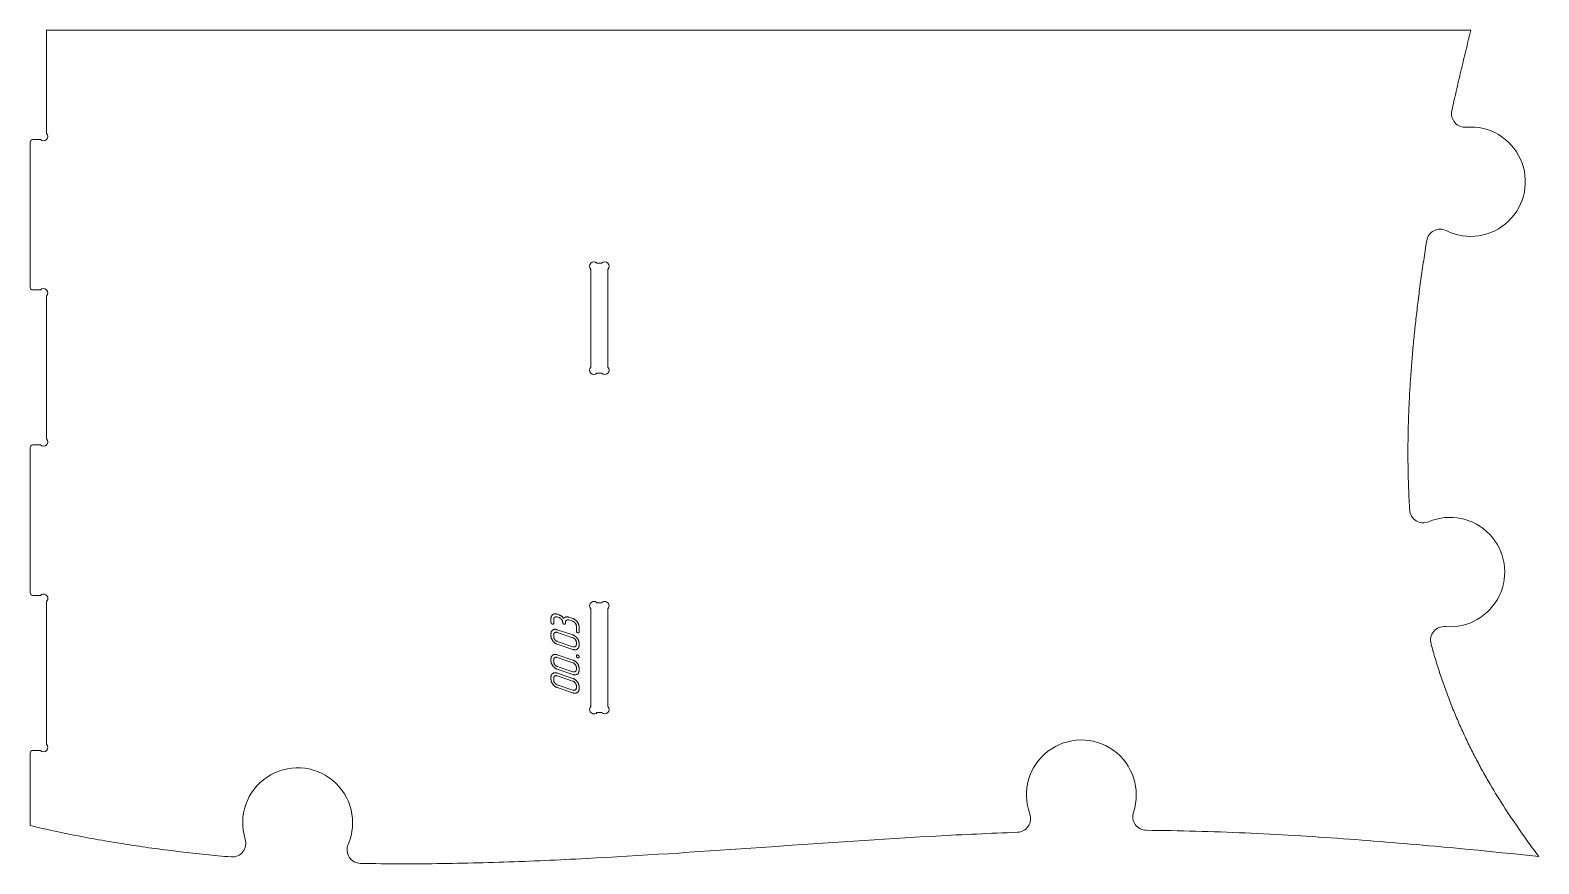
# Model space of a CAD drawing. Header units: millimetres. Extents: x 14 to 1440, y -716 to -10.
# Drawn here: x 14 to 566, y -640 to -335 of the extents above; entities that cross this region are included whole.
import ezdxf

# ---------------------------------------------------------------- set-up
doc = ezdxf.new("R2010")
doc.units = ezdxf.units.MM
doc.layers.add('Cut', color=7, linetype='Continuous', lineweight=0)
doc.layers.add('Mark', color=7, linetype='Continuous', lineweight=0)

msp = doc.modelspace()

# ---------------------------------------------------------------- linework, layer by layer
at = {"layer": 'Cut'}
for points in [[(20.207001, -335.12), (541.24456, -335.12), (541.005823, -336.070583), (540.768435, -337.019108), (540.532394, -337.96558), (540.2977, -338.910003), (540.064349, -339.852379), (539.832342, -340.792712), (539.601676, -341.731005), (539.372349, -342.667262), (539.14436, -343.601486), (538.917707, -344.533681), (538.692389, -345.46385), (538.468404, -346.391996), (538.245751, -347.318122), (538.024427, -348.242233), (537.804431, -349.164331), (537.585762, -350.08442), (537.368417, -351.002504), (537.152396, -351.918585), (536.937697, -352.832667), (536.724317, -353.744754), (536.512256, -354.654848), (536.301512, -355.562954), (536.092083, -356.469074), (535.883968, -357.373213), (535.677164, -358.275373), (535.471671, -359.175557), (535.267487, -360.07377), (535.064609, -360.970015), (534.863037, -361.864294), (534.662769, -362.756612), (534.463803, -363.646971), (534.266137, -364.535376, 0.5048026768), (539.550192, -370.602757, -1.3160739242), (532.249584, -408.44216, 0.5059038846), (525.084777, -412.125559), (524.94007, -413.030603), (524.796982, -413.933289), (524.655512, -414.833623), (524.515655, -415.731609), (524.377411, -416.627253), (524.240776, -417.52056), (524.105748, -418.411536), (523.972324, -419.300185), (523.840502, -420.186513), (523.71028, -421.070526), (523.581654, -421.952228), (523.454622, -422.831625), (523.329182, -423.708722), (523.205331, -424.583525), (523.083066, -425.456038), (522.962386, -426.326268), (522.843288, -427.194219), (522.725768, -428.059896), (522.609825, -428.923305), (522.495456, -429.784452), (522.382658, -430.643341), (522.27143, -431.499977), (522.161767, -432.354367), (522.053669, -433.206515), (521.947132, -434.056427), (521.842154, -434.904108), (521.738732, -435.749562), (521.636864, -436.592797), (521.536547, -437.433816), (521.437779, -438.272625), (521.340557, -439.10923), (521.244879, -439.943635), (521.150741, -440.775846), (521.058143, -441.605869), (520.96708, -442.433708), (520.877551, -443.259369), (520.789554, -444.082857), (520.703084, -444.904177), (520.618141, -445.723335), (520.534721, -446.540336), (520.452822, -447.355185), (520.372441, -448.167888), (520.293576, -448.978449), (520.216225, -449.786875), (520.140384, -450.59317), (520.066052, -451.39734), (519.993225, -452.19939), (519.921901, -452.999325), (519.852079, -453.797151), (519.783754, -454.592872), (519.716925, -455.386495), (519.651589, -456.178024), (519.587744, -456.967465), (519.525387, -457.754823), (519.464515, -458.540103), (519.405127, -459.323311), (519.347219, -460.104452), (519.290788, -460.883531), (519.235834, -461.660553), (519.182352, -462.435524), (519.13034, -463.208449), (519.079796, -463.979334), (519.030718, -464.748183), (518.983102, -465.515002), (518.936947, -466.279796), (518.892249, -467.04257), (518.849007, -467.803331), (518.807217, -468.562082), (518.766878, -469.31883), (518.727986, -470.07358), (518.690539, -470.826336), (518.654534, -471.577105), (518.61997, -472.325891), (518.586843, -473.0727), (518.555151, -473.817537), (518.524892, -474.560407), (518.496063, -475.301317), (518.46866, -476.04027), (518.442683, -476.777272), (518.418128, -477.512329), (518.394993, -478.245445), (518.373276, -478.976627), (518.352973, -479.705879), (518.334082, -480.433207), (518.316601, -481.158616), (518.300527, -481.882111), (518.285858, -482.603698), (518.272591, -483.323381), (518.260723, -484.041167), (518.250253, -484.75706), (518.241177, -485.471066), (518.233493, -486.18319), (518.227199, -486.893437), (518.222291, -487.601812), (518.218768, -488.308322), (518.216627, -489.012971), (518.215865, -489.715764), (518.216481, -490.416707), (518.21847, -491.115805), (518.221831, -491.813063), (518.226562, -492.508487), (518.232659, -493.202081), (518.24012, -493.893852), (518.248943, -494.583805), (518.259126, -495.271944), (518.270665, -495.958275), (518.283558, -496.642803), (518.297802, -497.325535), (518.313396, -498.006474), (518.330336, -498.685626), (518.34862, -499.362997), (518.368246, -500.038591), (518.38921, -500.712415), (518.411511, -501.384473), (518.435146, -502.054771), (518.460112, -502.723313), (518.486407, -503.390106), (518.514028, -504.055154), (518.542974, -504.718464), (518.57324, -505.380039), (518.604825, -506.039885), (518.637726, -506.698009), (518.671941, -507.354414), (518.707467, -508.009107), (518.744301, -508.662092), (518.782442, -509.313375), (518.821886, -509.962961), (518.862632, -510.610855, 0.5167343478), (525.803526, -514.89523, -1.2778361254), (531.917489, -553.238, 0.5203467049), (526.667785, -559.5236), (526.863389, -560.242983), (527.061039, -560.960032), (527.260729, -561.67476), (527.462453, -562.387182), (527.666204, -563.09731), (527.871975, -563.805159), (528.07976, -564.510743), (528.289553, -565.214075), (528.501346, -565.915169), (528.715133, -566.614039), (528.930908, -567.310698), (529.148664, -568.005161), (529.368395, -568.69744), (529.590093, -569.38755), (529.813753, -570.075505), (530.039367, -570.761318), (530.26693, -571.445003), (530.496434, -572.126573), (530.727873, -572.806043), (530.961241, -573.483426), (531.19653, -574.158736), (531.433735, -574.831987), (531.672849, -575.503192), (531.913865, -576.172366), (532.156776, -576.839521), (532.401577, -577.504672), (532.64826, -578.167832), (532.896819, -578.829016), (533.147248, -579.488236), (533.399539, -580.145508), (533.653686, -580.800843), (533.909683, -581.454257), (534.167523, -582.105762), (534.4272, -582.755373), (534.688706, -583.403104), (534.952036, -584.048968), (535.217183, -584.692978), (535.48414, -585.335149), (535.752901, -585.975495), (536.023459, -586.614028), (536.295807, -587.250764), (536.569939, -587.885715), (536.845849, -588.518895), (537.12353, -589.150319), (537.402974, -589.779999), (537.684177, -590.40795), (537.96713, -591.034185), (538.251829, -591.658719), (538.538265, -592.281564), (538.826432, -592.902734), (539.116325, -593.522244), (539.407935, -594.140107), (539.701258, -594.756337), (539.996285, -595.370948), (540.293011, -595.983952), (540.59143, -596.595365), (540.891533, -597.205199), (541.193316, -597.813469), (541.49677, -598.420189), (541.801891, -599.025371), (542.10867, -599.62903), (542.417103, -600.231179), (542.727181, -600.831833), (543.038898, -601.431005), (543.352249, -602.028709), (543.667226, -602.624958), (543.983823, -603.219766), (544.302032, -603.813147), (544.621849, -604.405115), (544.943265, -604.995683), (545.266275, -605.584866), (545.590872, -606.172677), (545.917049, -606.759129), (546.2448, -607.344237), (546.574119, -607.928014), (546.904998, -608.510474), (547.23743, -609.09163), (547.571411, -609.671497), (548.243988, -610.827418), (548.922676, -611.978345), (549.607423, -613.124388), (550.298176, -614.265659), (550.994882, -615.402266), (551.697489, -616.534319), (552.405945, -617.661929), (553.120197, -618.785205), (553.840192, -619.904258), (554.565877, -621.019197), (555.297201, -622.130133), (556.034111, -623.237175), (556.776554, -624.340433), (557.524477, -625.440017), (558.277828, -626.536038), (559.036555, -627.628605), (559.800605, -628.717828), (560.569925, -629.803817), (561.344463, -630.886682), (562.124166, -631.966533), (562.908982, -633.043481), (563.698858, -634.117634), (564.493742, -635.189103), (565.293581, -636.257998), (566.098323, -637.324429), (561.629336, -636.86588), (557.161282, -636.411809), (552.69395, -635.962797), (548.227127, -635.519427), (543.760604, -635.082281), (539.294169, -634.651942), (534.82761, -634.228992), (532.594219, -634.02047), (530.360717, -633.814013), (528.127079, -633.609695), (525.893277, -633.407587), (523.659287, -633.207764), (521.425081, -633.010298), (519.190632, -632.815261), (516.955915, -632.622726), (514.720903, -632.432766), (512.48557, -632.245454), (510.249889, -632.060863), (508.013834, -631.879065), (505.777378, -631.700134), (503.540496, -631.524141), (501.30316, -631.35116), (499.065344, -631.181264), (496.827021, -631.014526), (494.588167, -630.851017), (492.348753, -630.690811), (490.108754, -630.533981), (487.868143, -630.3806), (485.626893, -630.23074), (483.384979, -630.084474), (481.142374, -629.941875), (478.899052, -629.803015), (476.654985, -629.667968), (474.410149, -629.536806), (472.164515, -629.409603), (469.918059, -629.28643), (467.670753, -629.16736), (465.422571, -629.052467), (463.173487, -628.941823), (460.923474, -628.835502), (458.672505, -628.733575), (456.420556, -628.636115), (454.167598, -628.543196), (451.913606, -628.45489), (449.658553, -628.371269), (447.402413, -628.292408), (445.145159, -628.218378), (442.886766, -628.149252), (440.627206, -628.085103), (438.366453, -628.026004), (436.104481, -627.972027), (433.841263, -627.923246), (431.576773, -627.879734), (429.310985, -627.841562), (427.043872, -627.808804), (424.775408, -627.781532), (422.505566, -627.75982, -0.5092072326), (417.803362, -621.18017, 1.4100348463), (379.869857, -621.770823, -0.5102089812), (375.358891, -628.494285), (373.4976, -628.563127), (371.635604, -628.634508), (369.772914, -628.708375), (367.909542, -628.784674), (366.045497, -628.863354), (364.18079, -628.94436), (362.315433, -629.027641), (360.449435, -629.113143), (358.582808, -629.200813), (356.715562, -629.290598), (354.847707, -629.382445), (352.979255, -629.476302), (349.240601, -629.669833), (345.499685, -629.870766), (341.756593, -630.078678), (338.011409, -630.293146), (334.26422, -630.513747), (330.515111, -630.740056), (326.764167, -630.971651), (323.011474, -631.208108), (319.257118, -631.449003), (315.501183, -631.693914), (311.743756, -631.942417), (307.984921, -632.194088), (304.224764, -632.448504), (300.463371, -632.705242), (292.937219, -633.223989), (285.407146, -633.746941), (277.873838, -634.270711), (270.337977, -634.791911), (262.800249, -635.307156), (259.030897, -635.561485), (255.261335, -635.813056), (251.491648, -636.061444), (247.721921, -636.306225), (243.95224, -636.546977), (240.182689, -636.783275), (236.413356, -637.014698), (232.644325, -637.24082), (228.875681, -637.461219), (225.107511, -637.675471), (221.339899, -637.883153), (217.572931, -638.083842), (213.806692, -638.277113), (211.923873, -638.370836), (210.041268, -638.462545), (208.158889, -638.552188), (206.276745, -638.639712), (204.394848, -638.725065), (202.513208, -638.808192), (200.631836, -638.889042), (198.750742, -638.967562), (196.869938, -639.043698), (194.989433, -639.117397), (193.109239, -639.188607), (191.229367, -639.257275), (189.349826, -639.323348), (187.470628, -639.386772), (185.591783, -639.447496), (183.713302, -639.505465), (181.835196, -639.560628), (179.957475, -639.61293), (178.08015, -639.66232), (176.203233, -639.708744), (174.326732, -639.75215), (172.450659, -639.792484), (170.575026, -639.829693), (168.699842, -639.863725), (166.825117, -639.894527), (164.950864, -639.922045), (163.077092, -639.946227), (161.203813, -639.967021), (159.331036, -639.984372), (157.458773, -639.998228), (155.587034, -640.008536), (153.715831, -640.015243), (151.845172, -640.018297), (149.97507, -640.017643), (148.105535, -640.013231), (146.236578, -640.005005), (144.368209, -639.992915), (142.500439, -639.976905), (140.633279, -639.956925), (138.766739, -639.93292), (136.900831, -639.904838), (135.035564, -639.872626, -0.5323990325), (130.531025, -632.905646, 1.4359972806), (92.874389, -631.01, -0.5334882068), (87.676052, -637.487963), (86.514726, -637.387194), (85.353769, -637.284217), (84.193185, -637.17902), (83.032975, -637.07159), (81.873143, -636.961914), (80.713691, -636.849977), (79.554621, -636.735768), (78.395937, -636.619273), (77.237641, -636.500478), (76.079736, -636.37937), (74.922224, -636.255937), (73.765108, -636.130164), (72.608391, -636.00204), (71.452075, -635.87155), (70.296164, -635.738681), (69.140659, -635.603421), (67.985563, -635.465755), (66.83088, -635.325671), (65.676611, -635.183156), (64.52276, -635.038196), (63.369329, -634.890778), (62.216321, -634.740889), (61.063738, -634.588516), (59.911583, -634.433645), (58.759858, -634.276263), (57.608568, -634.116357), (56.457713, -633.953915), (55.307297, -633.788922), (54.157322, -633.621365), (53.007792, -633.451231), (51.858708, -633.278508), (50.710073, -633.103181), (49.561891, -632.925238), (48.414163, -632.744665), (47.266893, -632.561449), (46.120083, -632.375578), (44.973736, -632.187037), (43.827854, -631.995813), (42.68244, -631.801894), (41.537497, -631.605266), (40.393027, -631.405916), (39.249033, -631.203831), (38.105518, -630.998997), (36.962484, -630.791401), (35.819935, -630.581031), (34.677872, -630.367872), (33.536299, -630.151912), (32.395217, -629.933137), (31.254631, -629.711535), (30.114542, -629.487092), (28.974952, -629.259794), (27.835866, -629.029629), (26.697285, -628.796583), (25.559212, -628.560644), (24.42165, -628.321798), (23.284601, -628.080031), (22.148068, -627.835331), (21.012054, -627.587684), (19.876562, -627.337077), (18.741593, -627.083497), (17.607151, -626.826931), (16.473239, -626.567366), (15.339858, -626.304787), (14.207013, -626.039183), (14.207013, -599.539235, -0.4142133477), (15.207011, -598.539238), (17.961937, -598.539238, 1), (20.207001, -596.294174), (20.207001, -544.074533, 1), (17.961937, -541.829469), (15.207011, -541.829469, -0.4142135675), (14.207013, -540.829471), (14.207013, -487.829576, -0.4142133886), (15.207011, -486.829579), (17.961937, -486.829579, 1), (20.207001, -484.584515), (20.207001, -432.364874, 1), (17.961937, -430.11981), (15.207011, -430.11981, -0.4142135624), (14.207013, -429.119812), (14.207013, -376.119917, -0.4142133477), (15.207011, -375.11992), (17.961937, -375.11992, 1), (20.207001, -372.874856)], [(219.306602, -458.314215, 1), (221.551666, -460.559279), (223.261526, -460.559279, 1), (225.50659, -458.314215), (225.50659, -422.604423, 1), (223.261526, -420.359359), (221.551666, -420.359359, 1), (219.306602, -422.604423)], [(219.306602, -582.480633, 1), (221.551666, -584.725697), (223.261526, -584.725697, 1), (225.50659, -582.480633), (225.50659, -546.770841, 1), (223.261526, -544.525777), (221.551666, -544.525777, 1), (219.306602, -546.770841)]]:
    msp.add_lwpolyline(points, format="xyb", close=True, dxfattribs=at)
at = {"layer": 'Mark'}
for points in [[(207.012373, -549.743101), (207.726658, -549.985846), (207.792622, -550.009738), (207.857367, -550.036157), (207.920893, -550.065104), (207.9832, -550.096578), (208.044289, -550.130579), (208.104158, -550.167107), (208.162808, -550.206163), (208.220239, -550.247746), (208.276452, -550.291856), (208.331445, -550.338494), (208.38522, -550.387658), (208.437775, -550.43935), (208.489112, -550.49357), (208.539229, -550.550316), (208.588128, -550.60959), (208.635808, -550.671392), (208.681407, -550.734566), (208.724064, -550.79796), (208.76378, -550.861573), (208.800553, -550.925405), (208.834385, -550.989457), (208.865275, -551.053728), (208.893223, -551.118218), (208.918229, -551.182928), (208.940293, -551.247857), (208.959415, -551.313005), (208.975596, -551.378372), (208.988834, -551.443959), (208.999131, -551.509765), (209.006486, -551.57579), (209.010898, -551.642035), (209.012369, -551.708499), (209.014322, -551.769709), (209.020182, -551.82834), (209.029947, -551.884392), (209.043619, -551.937865), (209.061197, -551.988759), (209.082682, -552.037073), (209.108072, -552.082809), (209.137369, -552.125965), (209.170572, -552.166542), (209.207681, -552.20454), (209.248697, -552.239958), (209.293619, -552.272798), (209.342447, -552.303058), (209.395181, -552.330739), (209.451822, -552.355841), (209.512368, -552.378364), (209.572915, -552.396994), (209.629556, -552.41039), (209.68229, -552.418551), (209.731118, -552.421479), (209.77604, -552.419172), (209.817055, -552.411631), (209.854165, -552.398856), (209.887368, -552.380847), (209.916664, -552.357604), (209.942055, -552.329126), (209.963539, -552.295414), (209.981117, -552.256468), (209.994789, -552.212288), (210.004555, -552.162873), (210.010414, -552.108225), (210.012367, -552.048342), (210.012367, -551.6912), (210.013843, -551.626003), (210.018269, -551.563002), (210.025645, -551.502196), (210.035972, -551.443586), (210.04925, -551.387171), (210.065478, -551.332952), (210.084657, -551.280928), (210.106787, -551.2311), (210.131867, -551.183468), (210.159898, -551.138031), (210.190879, -551.094789), (210.224811, -551.053743), (210.261694, -551.014892), (210.301527, -550.978237), (210.344311, -550.943778), (210.390045, -550.911514), (210.437851, -550.882026), (210.48685, -550.855894), (210.537042, -550.833118), (210.588426, -550.813698), (210.641004, -550.797634), (210.694774, -550.784926), (210.749737, -550.775574), (210.805893, -550.769578), (210.863241, -550.766938), (210.921782, -550.767654), (210.981517, -550.771727), (211.042443, -550.779155), (211.104563, -550.78994), (211.167876, -550.80408), (211.232381, -550.821577), (211.298079, -550.842429), (212.726648, -551.327919), (212.792612, -551.351811), (212.857357, -551.378231), (212.920883, -551.407177), (212.98319, -551.438651), (213.044278, -551.472652), (213.104148, -551.50918), (213.162798, -551.548236), (213.220229, -551.589819), (213.276442, -551.633929), (213.331435, -551.680567), (213.38521, -551.729732), (213.437765, -551.781424), (213.489102, -551.835643), (213.539219, -551.89239), (213.588118, -551.951664), (213.635798, -552.013465), (213.681397, -552.076639), (213.724054, -552.140033), (213.76377, -552.203646), (213.800543, -552.267479), (213.834375, -552.33153), (213.865265, -552.395801), (213.893213, -552.460292), (213.918219, -552.525001), (213.940283, -552.58993), (213.959405, -552.655078), (213.975586, -552.720446), (213.988824, -552.786032), (213.999121, -552.851838), (214.006476, -552.917864), (214.010888, -552.984108), (214.012359, -553.050572), (214.012359, -554.836283), (214.014312, -554.897493), (214.020172, -554.956124), (214.029937, -555.012176), (214.043609, -555.065649), (214.061187, -555.116543), (214.082672, -555.164857), (214.108062, -555.210592), (214.137359, -555.253748), (214.170562, -555.294325), (214.207671, -555.332323), (214.248687, -555.367742), (214.293609, -555.400581), (214.342437, -555.430842), (214.395171, -555.458523), (214.451812, -555.483625), (214.512358, -555.506148), (214.572905, -555.524778), (214.629546, -555.538173), (214.68228, -555.546335), (214.731108, -555.549263), (214.77603, -555.546956), (214.817045, -555.539415), (214.854155, -555.52664), (214.887358, -555.508631), (214.916654, -555.485387), (214.942045, -555.45691), (214.963529, -555.423198), (214.981107, -555.384252), (214.994779, -555.340072), (215.004545, -555.290657), (215.010404, -555.236009), (215.012357, -555.176126), (215.012357, -553.390415), (215.009751, -553.270897), (215.00193, -553.151879), (214.988896, -553.033361), (214.970648, -552.915343), (214.947186, -552.797825), (214.918511, -552.680807), (214.884622, -552.564289), (214.845519, -552.448271), (214.801203, -552.332754), (214.751672, -552.217736), (214.696929, -552.103218), (214.636971, -551.989201), (214.5718, -551.875683), (214.501415, -551.762666), (214.425816, -551.650148), (214.345004, -551.538131), (214.260477, -551.428594), (214.173733, -551.323517), (214.084774, -551.2229), (213.993599, -551.126744), (213.900208, -551.035049), (213.8046, -550.947813), (213.706777, -550.865038), (213.606738, -550.786723), (213.504483, -550.712869), (213.400011, -550.643475), (213.293324, -550.578541), (213.184421, -550.518068), (213.073302, -550.462055), (212.959966, -550.410503), (212.844415, -550.36341), (212.726648, -550.320778), (211.298079, -549.835288), (211.219024, -549.809722), (211.140674, -549.786986), (211.06303, -549.76708), (210.986092, -549.750003), (210.90986, -549.735757), (210.834334, -549.72434), (210.759514, -549.715753), (210.685399, -549.709996), (210.61199, -549.707068), (210.539287, -549.706971), (210.46729, -549.709703), (210.395999, -549.715266), (210.325413, -549.723658), (210.255534, -549.73488), (210.18636, -549.748931), (210.117892, -549.765813), (210.05113, -549.785176), (209.987075, -549.806673), (209.925727, -549.830302), (209.867087, -549.856065), (209.811153, -549.883961), (209.757925, -549.91399), (209.707405, -549.946152), (209.659592, -549.980447), (209.614485, -550.016876), (209.572086, -550.055438), (209.532393, -550.096132), (209.495408, -550.13896), (209.461129, -550.183922), (209.429557, -550.231016), (209.400692, -550.280244), (209.374534, -550.331604), (209.303252, -550.211369), (209.227741, -550.09589), (209.148003, -549.985169), (209.064037, -549.879206), (208.975842, -549.777999), (208.88342, -549.68155), (208.78677, -549.589858), (208.685892, -549.502923), (208.580785, -549.420745), (208.471451, -549.343325), (208.357889, -549.270662), (208.240099, -549.202756), (208.11808, -549.139608), (207.991834, -549.081216), (207.86136, -549.027582), (207.726658, -548.978705), (207.012373, -548.73596), (206.894872, -548.698639), (206.77956, -548.667285), (206.666439, -548.641898), (206.555507, -548.622477), (206.446765, -548.609023), (206.340213, -548.601535), (206.235851, -548.600014), (206.133678, -548.604459), (206.033696, -548.614871), (205.935903, -548.63125), (205.8403, -548.653596), (205.746887, -548.681908), (205.655664, -548.716186), (205.56663, -548.756431), (205.479787, -548.802643), (205.395133, -548.854822), (205.314186, -548.911993), (205.238461, -548.973186), (205.167958, -549.038399), (205.102678, -549.107632), (205.04262, -549.180886), (204.987785, -549.25816), (204.938172, -549.339455), (204.893781, -549.42477), (204.854613, -549.514106), (204.820667, -549.607462), (204.791944, -549.704839), (204.768443, -549.806236), (204.750165, -549.911653), (204.737108, -550.021091), (204.729275, -550.13455), (204.726664, -550.252029), (204.726664, -551.680597), (204.728617, -551.741807), (204.734476, -551.800439), (204.744242, -551.856491), (204.757914, -551.909963), (204.775492, -551.960857), (204.796976, -552.009172), (204.822367, -552.054907), (204.851663, -552.098063), (204.884866, -552.13864), (204.921976, -552.176638), (204.962991, -552.212056), (205.007913, -552.244896), (205.056741, -552.275156), (205.109475, -552.302837), (205.166116, -552.327939), (205.226663, -552.350462), (205.287209, -552.369092), (205.34385, -552.382488), (205.396584, -552.39065), (205.445412, -552.393577), (205.490334, -552.391271), (205.53135, -552.38373), (205.568459, -552.370955), (205.601662, -552.352945), (205.630959, -552.329702), (205.656349, -552.301224), (205.677834, -552.267512), (205.695412, -552.228566), (205.709084, -552.184386), (205.718849, -552.134972), (205.724709, -552.080323), (205.726662, -552.02044), (205.726662, -550.591872), (205.728137, -550.526675), (205.732563, -550.463674), (205.739939, -550.402868), (205.750267, -550.344258), (205.763544, -550.287843), (205.779773, -550.233624), (205.798952, -550.1816), (205.821081, -550.131772), (205.846161, -550.08414), (205.874192, -550.038702), (205.905173, -549.995461), (205.939105, -549.954415), (205.975988, -549.915564), (206.015821, -549.878909), (206.058605, -549.84445), (206.104339, -549.812186), (206.152146, -549.782698), (206.201145, -549.756565), (206.251336, -549.733789), (206.302721, -549.714369), (206.355298, -549.698305), (206.409068, -549.685597), (206.464031, -549.676246), (206.520187, -549.67025), (206.577535, -549.66761), (206.636077, -549.668326), (206.695811, -549.672399), (206.756738, -549.679827), (206.818857, -549.690611), (206.88217, -549.704752), (206.946675, -549.722248)], [(207.012373, -559.678795), (212.726648, -561.620756), (212.844083, -561.658049), (212.959334, -561.689376), (213.072402, -561.714736), (213.183287, -561.734131), (213.291989, -561.747559), (213.398507, -561.755022), (213.502842, -561.756518), (213.604994, -561.752047), (213.704963, -561.741611), (213.802748, -561.725209), (213.898349, -561.70284), (213.991768, -561.674505), (214.083003, -561.640204), (214.172055, -561.599937), (214.258923, -561.553703), (214.343609, -561.501504), (214.42459, -561.444342), (214.500347, -561.383221), (214.570879, -561.31814), (214.636186, -561.249101), (214.696269, -561.176103), (214.751127, -561.099146), (214.800761, -561.01823), (214.84517, -560.933355), (214.884355, -560.844521), (214.918315, -560.751728), (214.94705, -560.654976), (214.970561, -560.554265), (214.988847, -560.449594), (215.001908, -560.340965), (215.009745, -560.228377), (215.012357, -560.11183), (215.012357, -559.397546), (215.009751, -559.27804), (215.001932, -559.159005), (214.9889, -559.040438), (214.970655, -558.922341), (214.947197, -558.804714), (214.918526, -558.687556), (214.884643, -558.570868), (214.845547, -558.454649), (214.801238, -558.3389), (214.751716, -558.22362), (214.696981, -558.10881), (214.637034, -557.994469), (214.571873, -557.880598), (214.5015, -557.767196), (214.425914, -557.654264), (214.345115, -557.541802), (214.260601, -557.431819), (214.173868, -557.326325), (214.084916, -557.22532), (213.993745, -557.128804), (213.900356, -557.036777), (213.804749, -556.94924), (213.706922, -556.866191), (213.606877, -556.787632), (213.504614, -556.713562), (213.400132, -556.643981), (213.293431, -556.578889), (213.184512, -556.518286), (213.073374, -556.462173), (212.960017, -556.410548), (212.844442, -556.363413), (212.726648, -556.320766), (207.012373, -554.378806), (206.894845, -554.341486), (206.77951, -554.310164), (206.666367, -554.284837), (206.555416, -554.265508), (206.446658, -554.252175), (206.340093, -554.244839), (206.235719, -554.243499), (206.133539, -554.248157), (206.03355, -554.25881), (205.935755, -554.275461), (205.840151, -554.298108), (205.74674, -554.326752), (205.655522, -554.361393), (205.566496, -554.40203), (205.479663, -554.448664), (205.395022, -554.501295), (205.314088, -554.558918), (205.238375, -554.620532), (205.167884, -554.686135), (205.102615, -554.755727), (205.042567, -554.829309), (204.987741, -554.90688), (204.938136, -554.988441), (204.893753, -555.073992), (204.854592, -555.163532), (204.820652, -555.257061), (204.791933, -555.35458), (204.768436, -555.456088), (204.750161, -555.561586), (204.737107, -555.671074), (204.729274, -555.784551), (204.726664, -555.902017), (204.726664, -556.616302), (204.72928, -556.73436), (204.73713, -556.852039), (204.750214, -556.969339), (204.76853, -557.086261), (204.79208, -557.202804), (204.820863, -557.318967), (204.85488, -557.434752), (204.89413, -557.550159), (204.938613, -557.665186), (204.98833, -557.779834), (205.043279, -557.894104), (205.103463, -558.007995), (205.168879, -558.121506), (205.239529, -558.234639), (205.315412, -558.347394), (205.396528, -558.459769), (205.48134, -558.569705), (205.568309, -558.675141), (205.657435, -558.776078), (205.748718, -558.872516), (205.842158, -558.964453), (205.937756, -559.051892), (206.03551, -559.13483), (206.135422, -559.213269), (206.237491, -559.287208), (206.341717, -559.356648), (206.4481, -559.421588), (206.55664, -559.482029), (206.667338, -559.53797), (206.780193, -559.589411), (206.895204, -559.636353)], [(207.012373, -558.671655), (212.726648, -560.613615), (212.792279, -560.63444), (212.856725, -560.651909), (212.919984, -560.666023), (212.982057, -560.676781), (213.042943, -560.684183), (213.102644, -560.68823), (213.161158, -560.688922), (213.218486, -560.686257), (213.274627, -560.680237), (213.329582, -560.670861), (213.383351, -560.65813), (213.435934, -560.642043), (213.487331, -560.622601), (213.537541, -560.599803), (213.586565, -560.573649), (213.634403, -560.54414), (213.680171, -560.511886), (213.722986, -560.477497), (213.762849, -560.440975), (213.799759, -560.402319), (213.833716, -560.361528), (213.86472, -560.318604), (213.892771, -560.273546), (213.91787, -560.226353), (213.940016, -560.177026), (213.959209, -560.125566), (213.97545, -560.071971), (213.988737, -560.016243), (213.999072, -559.95838), (214.006454, -559.898383), (214.010883, -559.836252), (214.012359, -559.771987), (214.012359, -559.057703), (214.010888, -558.991185), (214.006473, -558.924862), (213.999115, -558.858734), (213.988814, -558.792801), (213.975569, -558.727062), (213.959382, -558.661519), (213.940251, -558.59617), (213.918177, -558.531016), (213.89316, -558.466057), (213.8652, -558.401293), (213.834296, -558.336724), (213.800449, -558.27235), (213.763659, -558.20817), (213.723926, -558.144186), (213.68125, -558.080396), (213.63563, -558.016801), (213.587932, -557.954581), (213.539018, -557.894917), (213.488889, -557.837807), (213.437545, -557.783253), (213.384987, -557.731254), (213.331213, -557.68181), (213.276224, -557.634922), (213.22002, -557.590588), (213.162601, -557.54881), (213.103967, -557.509587), (213.044118, -557.472919), (212.983054, -557.438806), (212.920775, -557.407249), (212.857281, -557.378246), (212.792572, -557.351799), (212.726648, -557.327907), (207.012373, -555.385947), (206.946715, -555.365121), (206.882246, -555.347676), (206.818965, -555.333613), (206.756874, -555.322931), (206.695971, -555.31563), (206.636257, -555.311711), (206.577732, -555.311173), (206.520396, -555.314016), (206.464249, -555.320241), (206.409291, -555.329847), (206.355521, -555.342834), (206.30294, -555.359203), (206.251549, -555.378953), (206.201346, -555.402085), (206.152332, -555.428597), (206.104507, -555.458491), (206.058752, -555.491162), (206.015949, -555.526005), (205.976099, -555.56302), (205.9392, -555.602206), (205.905253, -555.643565), (205.874257, -555.687095), (205.846214, -555.732798), (205.821123, -555.780673), (205.798984, -555.830719), (205.779796, -555.882938), (205.763561, -555.937328), (205.750277, -555.993891), (205.739945, -556.052625), (205.732565, -556.113532), (205.728138, -556.17661), (205.726662, -556.24186), (205.726662, -556.956145), (205.728142, -557.021149), (205.732585, -557.086055), (205.739988, -557.150864), (205.750354, -557.215575), (205.76368, -557.280188), (205.779969, -557.344704), (205.799219, -557.409122), (205.82143, -557.473443), (205.846603, -557.537666), (205.874737, -557.601791), (205.905833, -557.665818), (205.93989, -557.729748), (205.976909, -557.79358), (206.016889, -557.857315), (206.059831, -557.920952), (206.105735, -557.984491), (206.153699, -558.046697), (206.202823, -558.106336), (206.253108, -558.163407), (206.304552, -558.21791), (206.357157, -558.269845), (206.410921, -558.319212), (206.465846, -558.366012), (206.521931, -558.410243), (206.579176, -558.451907), (206.637581, -558.491003), (206.697146, -558.527531), (206.757872, -558.561492), (206.819757, -558.592884), (206.882802, -558.621709), (206.947008, -558.647966)], [(207.012373, -568.83592), (212.726648, -570.77788), (212.844083, -570.815173), (212.959334, -570.8465), (213.072402, -570.871861), (213.183287, -570.891256), (213.291989, -570.904684), (213.398507, -570.912146), (213.502842, -570.913642), (213.604994, -570.909172), (213.704963, -570.898736), (213.802748, -570.882333), (213.898349, -570.859964), (213.991768, -570.83163), (214.083003, -570.797329), (214.172055, -570.757061), (214.258923, -570.710828), (214.343609, -570.658628), (214.42459, -570.601466), (214.500347, -570.540345), (214.570879, -570.475265), (214.636186, -570.406226), (214.696269, -570.333228), (214.751127, -570.256271), (214.800761, -570.175355), (214.84517, -570.090479), (214.884355, -570.001645), (214.918315, -569.908852), (214.94705, -569.8121), (214.970561, -569.711389), (214.988847, -569.606719), (215.001908, -569.49809), (215.009745, -569.385502), (215.012357, -569.268955), (215.012357, -568.554671), (215.009751, -568.435165), (215.001932, -568.316129), (214.9889, -568.197563), (214.970655, -568.079466), (214.947197, -567.961838), (214.918526, -567.844681), (214.884643, -567.727992), (214.845547, -567.611773), (214.801238, -567.496024), (214.751716, -567.380744), (214.696981, -567.265934), (214.637034, -567.151594), (214.571873, -567.037723), (214.5015, -566.924321), (214.425914, -566.811389), (214.345115, -566.698926), (214.260601, -566.588943), (214.173868, -566.483449), (214.084916, -566.382444), (213.993745, -566.285929), (213.900356, -566.193902), (213.804749, -566.106364), (213.706922, -566.023316), (213.606877, -565.944757), (213.504614, -565.870687), (213.400132, -565.801105), (213.293431, -565.736014), (213.184512, -565.675411), (213.073374, -565.619297), (212.960017, -565.567673), (212.844442, -565.520537), (212.726648, -565.477891), (207.012373, -563.535931), (206.894845, -563.498611), (206.77951, -563.467288), (206.666367, -563.441962), (206.555416, -563.422632), (206.446658, -563.4093), (206.340093, -563.401963), (206.235719, -563.400624), (206.133539, -563.405281), (206.03355, -563.415935), (205.935755, -563.432586), (205.840151, -563.455233), (205.74674, -563.483877), (205.655522, -563.518517), (205.566496, -563.559155), (205.479663, -563.605789), (205.395022, -563.658419), (205.314088, -563.716043), (205.238375, -563.777656), (205.167884, -563.843259), (205.102615, -563.912852), (205.042567, -563.986433), (204.987741, -564.064005), (204.938136, -564.145566), (204.893753, -564.231116), (204.854592, -564.320656), (204.820652, -564.414185), (204.791933, -564.511704), (204.768436, -564.613213), (204.750161, -564.718711), (204.737107, -564.828198), (204.729274, -564.941675), (204.726664, -565.059142), (204.726664, -565.773426), (204.72928, -565.891484), (204.73713, -566.009163), (204.750214, -566.126464), (204.76853, -566.243385), (204.79208, -566.359928), (204.820863, -566.476092), (204.85488, -566.591877), (204.89413, -566.707283), (204.938613, -566.82231), (204.98833, -566.936959), (205.043279, -567.051228), (205.103463, -567.165119), (205.168879, -567.278631), (205.239529, -567.391764), (205.315412, -567.504518), (205.396528, -567.616893), (205.48134, -567.726829), (205.568309, -567.832266), (205.657435, -567.933203), (205.748718, -568.02964), (205.842158, -568.121578), (205.937756, -568.209016), (206.03551, -568.291955), (206.135422, -568.370394), (206.237491, -568.444333), (206.341717, -568.513773), (206.4481, -568.578713), (206.55664, -568.639153), (206.667338, -568.695094), (206.780193, -568.746536), (206.895204, -568.793478)], [(207.012373, -567.828779), (212.726648, -569.77074), (212.792279, -569.791564), (212.856725, -569.809034), (212.919984, -569.823147), (212.982057, -569.833906), (213.042943, -569.841308), (213.102644, -569.845355), (213.161158, -569.846046), (213.218486, -569.843382), (213.274627, -569.837362), (213.329582, -569.827986), (213.383351, -569.815255), (213.435934, -569.799168), (213.487331, -569.779725), (213.537541, -569.756927), (213.586565, -569.730774), (213.634403, -569.701264), (213.680171, -569.66901), (213.722986, -569.634622), (213.762849, -569.5981), (213.799759, -569.559443), (213.833716, -569.518653), (213.86472, -569.475729), (213.892771, -569.43067), (213.91787, -569.383478), (213.940016, -569.334151), (213.959209, -569.28269), (213.97545, -569.229096), (213.988737, -569.173367), (213.999072, -569.115504), (214.006454, -569.055508), (214.010883, -568.993377), (214.012359, -568.929112), (214.012359, -568.214827), (214.010888, -568.14831), (214.006473, -568.081987), (213.999115, -568.015858), (213.988814, -567.949925), (213.975569, -567.884187), (213.959382, -567.818643), (213.940251, -567.753294), (213.918177, -567.688141), (213.89316, -567.623182), (213.8652, -567.558418), (213.834296, -567.493848), (213.800449, -567.429474), (213.763659, -567.365295), (213.723926, -567.30131), (213.68125, -567.23752), (213.63563, -567.173926), (213.587932, -567.111706), (213.539018, -567.052041), (213.488889, -566.994932), (213.437545, -566.940378), (213.384987, -566.888379), (213.331213, -566.838935), (213.276224, -566.792046), (213.22002, -566.747713), (213.162601, -566.705934), (213.103967, -566.666711), (213.044118, -566.630043), (212.983054, -566.595931), (212.920775, -566.564373), (212.857281, -566.535371), (212.792572, -566.508924), (212.726648, -566.485032), (207.012373, -564.543071), (206.946715, -564.522245), (206.882246, -564.504801), (206.818965, -564.490737), (206.756874, -564.480055), (206.695971, -564.472755), (206.636257, -564.468835), (206.577732, -564.468297), (206.520396, -564.471141), (206.464249, -564.477365), (206.409291, -564.486972), (206.355521, -564.499959), (206.30294, -564.516328), (206.251549, -564.536078), (206.201346, -564.559209), (206.152332, -564.585722), (206.104507, -564.615616), (206.058752, -564.648287), (206.015949, -564.683129), (205.976099, -564.720144), (205.9392, -564.759331), (205.905253, -564.800689), (205.874257, -564.84422), (205.846214, -564.889923), (205.821123, -564.937797), (205.798984, -564.987844), (205.779796, -565.040062), (205.763561, -565.094453), (205.750277, -565.151015), (205.739945, -565.20975), (205.732565, -565.270656), (205.728138, -565.333735), (205.726662, -565.398985), (205.726662, -566.113269), (205.728142, -566.178273), (205.732585, -566.24318), (205.739988, -566.307988), (205.750354, -566.372699), (205.76368, -566.437313), (205.779969, -566.501829), (205.799219, -566.566247), (205.82143, -566.630567), (205.846603, -566.69479), (205.874737, -566.758915), (205.905833, -566.822943), (205.93989, -566.886873), (205.976909, -566.950705), (206.016889, -567.014439), (206.059831, -567.078076), (206.105735, -567.141615), (206.153699, -567.203822), (206.202823, -567.26346), (206.253108, -567.320531), (206.304552, -567.375034), (206.357157, -567.426969), (206.410921, -567.476337), (206.465846, -567.523136), (206.521931, -567.567368), (206.579176, -567.609032), (206.637581, -567.648128), (206.697146, -567.684656), (206.757872, -567.718616), (206.819757, -567.750009), (206.882802, -567.778833), (206.947008, -567.80509)], [(214.012359, -563.993407), (214.014312, -564.054618), (214.020172, -564.113249), (214.029937, -564.169301), (214.043609, -564.222774), (214.061187, -564.273667), (214.082672, -564.321982), (214.108062, -564.367717), (214.137359, -564.410873), (214.170562, -564.45145), (214.207671, -564.489448), (214.248687, -564.524866), (214.293609, -564.557706), (214.342437, -564.587966), (214.395171, -564.615647), (214.451812, -564.640749), (214.512358, -564.663272), (214.572905, -564.681902), (214.629546, -564.695298), (214.68228, -564.70346), (214.731108, -564.706387), (214.77603, -564.704081), (214.817045, -564.69654), (214.854155, -564.683765), (214.887358, -564.665755), (214.916654, -564.642512), (214.942045, -564.614034), (214.963529, -564.580322), (214.981107, -564.541376), (214.994779, -564.497196), (215.004545, -564.447782), (215.010404, -564.393133), (215.012357, -564.33325), (215.010404, -564.271175), (215.004545, -564.211733), (214.994779, -564.154926), (214.981107, -564.100752), (214.963529, -564.049213), (214.942045, -564.000308), (214.916654, -563.954037), (214.887358, -563.9104), (214.854155, -563.869397), (214.817045, -563.831028), (214.77603, -563.795293), (214.731108, -563.762193), (214.68228, -563.731726), (214.629546, -563.703894), (214.572905, -563.678695), (214.512358, -563.656131), (214.451812, -563.637543), (214.395171, -563.624243), (214.342437, -563.616233), (214.293609, -563.613511), (214.248687, -563.616079), (214.207671, -563.623936), (214.170562, -563.637082), (214.137359, -563.655517), (214.108062, -563.679242), (214.082672, -563.708255), (214.061187, -563.742558), (214.043609, -563.782149), (214.029937, -563.82703), (214.020172, -563.8772), (214.014312, -563.932659)], [(207.012373, -575.557335), (212.726648, -577.499296), (212.844083, -577.536589), (212.959334, -577.567915), (213.072402, -577.593276), (213.183287, -577.612671), (213.291989, -577.626099), (213.398507, -577.633561), (213.502842, -577.635057), (213.604994, -577.630587), (213.704963, -577.620151), (213.802748, -577.603748), (213.898349, -577.58138), (213.991768, -577.553045), (214.083003, -577.518744), (214.172055, -577.478476), (214.258923, -577.432243), (214.343609, -577.380044), (214.42459, -577.322881), (214.500347, -577.26176), (214.570879, -577.19668), (214.636186, -577.127641), (214.696269, -577.054643), (214.751127, -576.977686), (214.800761, -576.89677), (214.84517, -576.811895), (214.884355, -576.72306), (214.918315, -576.630267), (214.94705, -576.533515), (214.970561, -576.432804), (214.988847, -576.328134), (215.001908, -576.219505), (215.009745, -576.106917), (215.012357, -575.99037), (215.012357, -575.276086), (215.009751, -575.15658), (215.001932, -575.037544), (214.9889, -574.918978), (214.970655, -574.800881), (214.947197, -574.683253), (214.918526, -574.566096), (214.884643, -574.449407), (214.845547, -574.333189), (214.801238, -574.217439), (214.751716, -574.10216), (214.696981, -573.987349), (214.637034, -573.873009), (214.571873, -573.759138), (214.5015, -573.645736), (214.425914, -573.532804), (214.345115, -573.420342), (214.260601, -573.310358), (214.173868, -573.204864), (214.084916, -573.103859), (213.993745, -573.007344), (213.900356, -572.915317), (213.804749, -572.827779), (213.706922, -572.744731), (213.606877, -572.666172), (213.504614, -572.592102), (213.400132, -572.522521), (213.293431, -572.457429), (213.184512, -572.396826), (213.073374, -572.340712), (212.960017, -572.289088), (212.844442, -572.241952), (212.726648, -572.199306), (207.012373, -570.257346), (206.894845, -570.220026), (206.77951, -570.188703), (206.666367, -570.163377), (206.555416, -570.144048), (206.446658, -570.130715), (206.340093, -570.123379), (206.235719, -570.122039), (206.133539, -570.126696), (206.03355, -570.13735), (205.935755, -570.154001), (205.840151, -570.176648), (205.74674, -570.205292), (205.655522, -570.239932), (205.566496, -570.28057), (205.479663, -570.327204), (205.395022, -570.379834), (205.314088, -570.437458), (205.238375, -570.499071), (205.167884, -570.564674), (205.102615, -570.634267), (205.042567, -570.707849), (204.987741, -570.78542), (204.938136, -570.866981), (204.893753, -570.952531), (204.854592, -571.042071), (204.820652, -571.135601), (204.791933, -571.23312), (204.768436, -571.334628), (204.750161, -571.440126), (204.737107, -571.549613), (204.729274, -571.66309), (204.726664, -571.780557), (204.726664, -572.494841), (204.72928, -572.612899), (204.73713, -572.730579), (204.750214, -572.847879), (204.76853, -572.964801), (204.79208, -573.081343), (204.820863, -573.197507), (204.85488, -573.313292), (204.89413, -573.428698), (204.938613, -573.543725), (204.98833, -573.658374), (205.043279, -573.772643), (205.103463, -573.886534), (205.168879, -574.000046), (205.239529, -574.113179), (205.315412, -574.225933), (205.396528, -574.338309), (205.48134, -574.448245), (205.568309, -574.553681), (205.657435, -574.654618), (205.748718, -574.751055), (205.842158, -574.842993), (205.937756, -574.930431), (206.03551, -575.01337), (206.135422, -575.091809), (206.237491, -575.165748), (206.341717, -575.235188), (206.4481, -575.300128), (206.55664, -575.360569), (206.667338, -575.41651), (206.780193, -575.467951), (206.895204, -575.514893)], [(207.012373, -574.550194), (212.726648, -576.492155), (212.792279, -576.51298), (212.856725, -576.530449), (212.919984, -576.544563), (212.982057, -576.555321), (213.042943, -576.562723), (213.102644, -576.56677), (213.161158, -576.567461), (213.218486, -576.564797), (213.274627, -576.558777), (213.329582, -576.549401), (213.383351, -576.53667), (213.435934, -576.520583), (213.487331, -576.501141), (213.537541, -576.478342), (213.586565, -576.452189), (213.634403, -576.422679), (213.680171, -576.390425), (213.722986, -576.356037), (213.762849, -576.319515), (213.799759, -576.280858), (213.833716, -576.240068), (213.86472, -576.197144), (213.892771, -576.152085), (213.91787, -576.104893), (213.940016, -576.055566), (213.959209, -576.004106), (213.97545, -575.950511), (213.988737, -575.894782), (213.999072, -575.836919), (214.006454, -575.776923), (214.010883, -575.714792), (214.012359, -575.650527), (214.012359, -574.936243), (214.010888, -574.869725), (214.006473, -574.803402), (213.999115, -574.737274), (213.988814, -574.67134), (213.975569, -574.605602), (213.959382, -574.540058), (213.940251, -574.47471), (213.918177, -574.409556), (213.89316, -574.344597), (213.8652, -574.279833), (213.834296, -574.215264), (213.800449, -574.150889), (213.763659, -574.08671), (213.723926, -574.022725), (213.68125, -573.958936), (213.63563, -573.895341), (213.587932, -573.833121), (213.539018, -573.773456), (213.488889, -573.716347), (213.437545, -573.661793), (213.384987, -573.609794), (213.331213, -573.56035), (213.276224, -573.513461), (213.22002, -573.469128), (213.162601, -573.42735), (213.103967, -573.388126), (213.044118, -573.351459), (212.983054, -573.317346), (212.920775, -573.285788), (212.857281, -573.256786), (212.792572, -573.230339), (212.726648, -573.206447), (207.012373, -571.264487), (206.946715, -571.243661), (206.882246, -571.226216), (206.818965, -571.212152), (206.756874, -571.20147), (206.695971, -571.19417), (206.636257, -571.190251), (206.577732, -571.189713), (206.520396, -571.192556), (206.464249, -571.198781), (206.409291, -571.208387), (206.355521, -571.221374), (206.30294, -571.237743), (206.251549, -571.257493), (206.201346, -571.280624), (206.152332, -571.307137), (206.104507, -571.337031), (206.058752, -571.369702), (206.015949, -571.404545), (205.976099, -571.441559), (205.9392, -571.480746), (205.905253, -571.522105), (205.874257, -571.565635), (205.846214, -571.611338), (205.821123, -571.659212), (205.798984, -571.709259), (205.779796, -571.761477), (205.763561, -571.815868), (205.750277, -571.87243), (205.739945, -571.931165), (205.732565, -571.992071), (205.728138, -572.05515), (205.726662, -572.1204), (205.726662, -572.834684), (205.728142, -572.899688), (205.732585, -572.964595), (205.739988, -573.029403), (205.750354, -573.094115), (205.76368, -573.158728), (205.779969, -573.223244), (205.799219, -573.287662), (205.82143, -573.351982), (205.846603, -573.416205), (205.874737, -573.48033), (205.905833, -573.544358), (205.93989, -573.608288), (205.976909, -573.67212), (206.016889, -573.735854), (206.059831, -573.799491), (206.105735, -573.86303), (206.153699, -573.925237), (206.202823, -573.984876), (206.253108, -574.041946), (206.304552, -574.096449), (206.357157, -574.148384), (206.410921, -574.197752), (206.465846, -574.244551), (206.521931, -574.288783), (206.579176, -574.330447), (206.637581, -574.369543), (206.697146, -574.406071), (206.757872, -574.440031), (206.819757, -574.471424), (206.882802, -574.500248), (206.947008, -574.526505)]]:
    msp.add_lwpolyline(points, close=True, dxfattribs=at)

doc.saveas('drawing.dxf')
